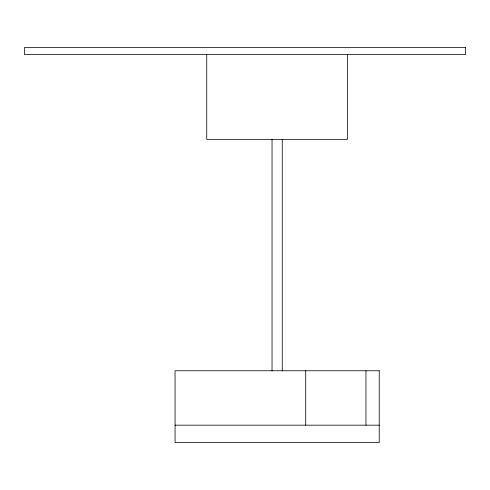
<?xml version="1.0" encoding="UTF-8"?>
<svg xmlns="http://www.w3.org/2000/svg" width="490" height="490" viewBox="0 0 490 490"><rect width="100%" height="100%" fill="white"/><g stroke="black" fill="none" stroke-linecap="round" stroke-linejoin="round"><path stroke-width="0.73" d="M175.065 425.179L379.229 425.179M365.957 370.759L365.957 425.179M347.539 54.617L347.539 139.344L206.749 139.344L206.749 54.617M305.729 370.759L305.729 425.179M282.252 139.344L282.252 370.912M272.042 139.344L272.042 370.912M465.5 47.469L24.5 47.469L24.5 54.617L465.5 54.617L465.5 47.469M379.229 370.759L175.065 370.759L175.065 442.531L379.229 442.531L379.229 370.759"/></g></svg>
